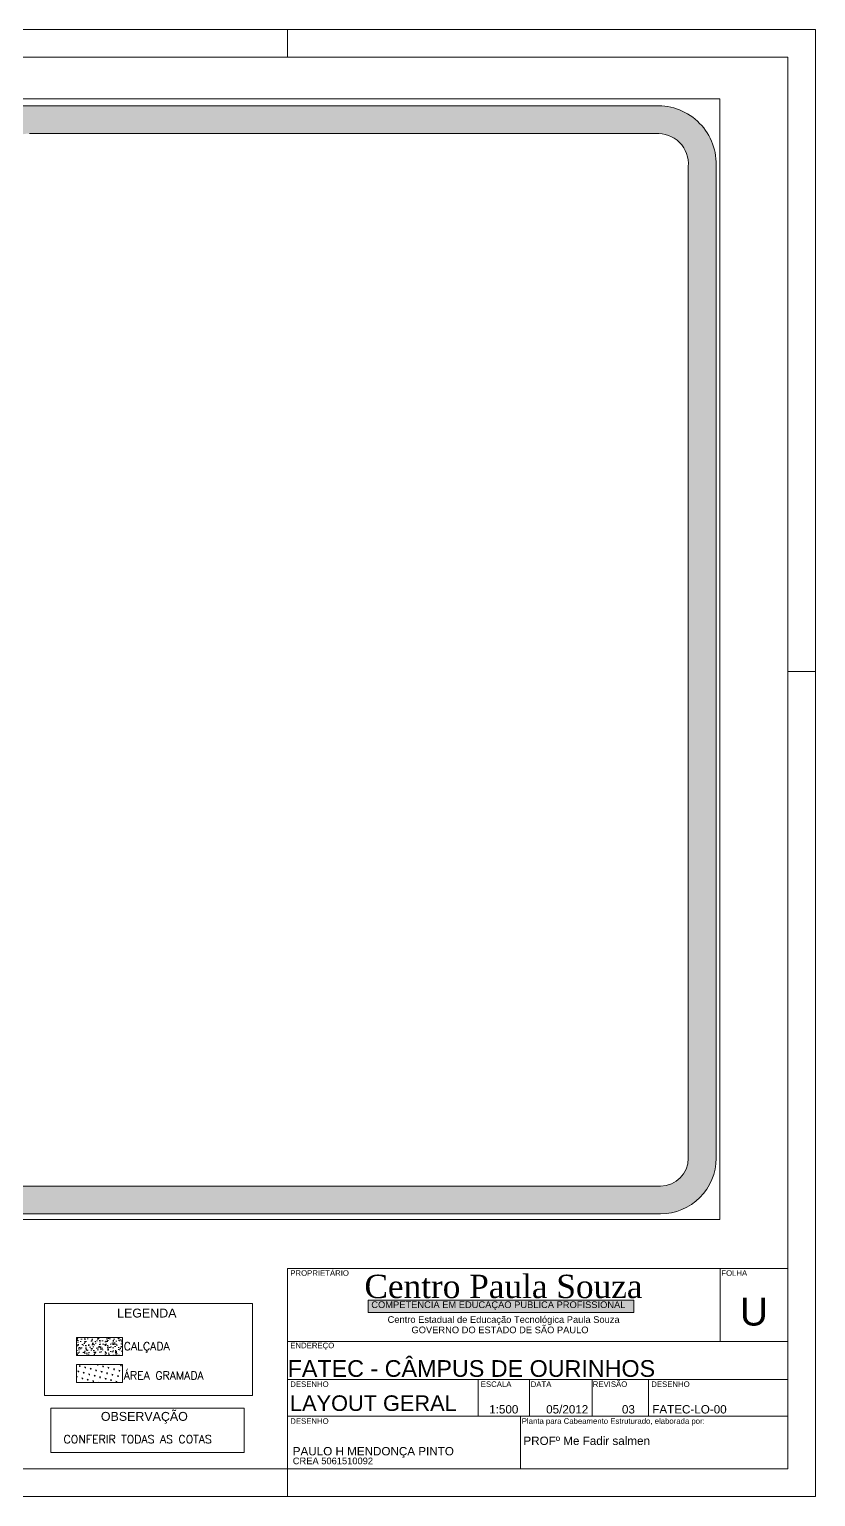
# Model space of a CAD drawing. Header units: millimetres. Extents: x 664 to 1534, y 1164 to 2765.
# Drawn here: x 864.7 to 1006.2, y 1164.1 to 1428.2 of the extents above; entities that cross this region are included whole.
import ezdxf

# ---------------------------------------------------------------- set-up
doc = ezdxf.new("R2010")
doc.units = ezdxf.units.MM
doc.layers.get('0').update_dxf_attribs({"lineweight": 20})
for name, color, linetype, lineweight in [('Alambrado', 7, 'Continuous', 15), ('Barra', 9, 'Continuous', 9), ('Calçadas', 7, 'Continuous', 13), ('Cotas', 1, 'Continuous', 5), ('Jardim', 92, 'Continuous', 20), ('Paredes', 5, 'Continuous', 25)]:
    doc.layers.add(name, color=color, linetype=linetype, lineweight=lineweight)
doc.styles.add('Arial', font='arial.ttf')
doc.styles.add('ROMANS', font='romans')
doc.styles.add('Text Style103', font='times.ttf')
doc.linetypes.add('FENCELINE1', pattern='A,6.35,-2.54,[133,ltypeshp.shx,S=2.54,R=0,X=-2.54,Y=0],-2.54,25.4', length=36.83)
pattern_1 = [(50, (-603.278, 21.2618), (4.554617, -0.398477), [0.47625, -5.23875]), (355, (-603.278, 21.262), (-0.881071, 4.776416), [0.381, -4.191]), (100.451, (-602.8986, 21.2286), (3.673563, 4.377917), [0.40475, -4.45225]), (46.1842, (-603.278, 22.532), (6.776976, -1.051058), [0.714375, -7.858125]), (96.6356, (-602.7134, 22.444), (5.935106, 6.185639), [0.607125, -6.678375]), (351.184, (-603.278, 22.532), (5.935115, 6.185628), [0.5715, -6.2865]), (21, (-602.643, 22.2143), (3.790372, -2.556638), [0.47625, -5.23875]), (326, (-602.643, 22.2143), (1.545051, 4.604699), [0.381, -4.191]), (71.4514, (-602.3273, 22.0013), (5.335412, 2.048071), [0.40475, -4.45225]), (37.5, (-603.2781, 21.2618), (0.0772151, 2.113876), [0, -4.1402, 0, -4.2545, 0, -4.206875]), (7.5, (-603.2781, 21.2618), (1.6704916, 2.5045144), [0, -2.4257, 0, -4.04495, 0, -1.603375]), (327.5, (-604.6942, 21.2618), (3.3897649, -0.1432186), [0, -1.5875, 0, -4.953, 0, -6.57225]), (317.5, (-605.3292, 21.2618), (3.7032295, 0.6356623), [0, -2.06375, 0, -3.2893, 0, -4.66725])]

msp = doc.modelspace()

# ---------------------------------------------------------------- hatches: boundary and pattern name
at = {"layer": 'Barra'}
h = msp.add_hatch(dxfattribs=at)
h.set_pattern_fill('AR-CONC', color=256, scale=0.025, style=0)
h.set_pattern_definition(pattern_1)
h.paths.add_polyline_path([(977.375, 1409.405, -0.4651419), (983.311, 1403.469), (983.311, 1327.37), (988.308, 1327.37), (988.305, 1403.24, 0.4469678), (977.406, 1414.405), (857.741, 1414.405, 0.4142136), (849.741, 1406.405), (849.741, 1325.182), (857.741, 1325.182), (857.741, 1402.405, -0.4142136), (864.741, 1409.405)])
h = msp.add_hatch(dxfattribs=at)
h.set_pattern_fill('AR-CONC', color=256, scale=0.025, style=0)
h.set_pattern_definition(pattern_1)
h.paths.add_polyline_path([(983.311, 1225.034, -0.4142136), (978.311, 1220.034), (745.25, 1220.034), (745.25, 1215.034), (978.311, 1215.034, 0.4142233), (988.311, 1225.034), (988.308, 1327.37), (983.311, 1327.37)])
h = msp.add_hatch(color=256, dxfattribs=at)
h.paths.add_polyline_path([(925.687, 1197.253), (973.497, 1197.253), (973.497, 1199.496), (925.687, 1199.496)])
h.paths.add_polyline_path([(924.321, 1191.491), (970.982, 1191.491), (970.982, 1194.262), (924.321, 1194.262)], flags=9)
at = {"layer": 'Calçadas'}
h = msp.add_hatch(dxfattribs=at)
h.set_pattern_fill('AR-SAND', color=256, scale=0.02, angle=-90, style=0)
h.set_pattern_definition([(307.5, (328.5377, -113.4935), (0.97882647, 0.03200063), [0, -0.77216, 0, -0.8636, 0, -0.8255]), (277.5, (328.5377, -113.4935), (1.4336502, -0.8990466), [0, -0.41656, 0, -0.69596, 0, -0.2667]), (237.5, (328.5377, -112.8686), (0.00287437, -1.58198474), [0, -0.254, 0, -0.9144, 0, -1.1938]), (227.5, (328.5377, -112.8686), (0.4458586, -1.5271129), [0, -0.127, 0, -0.59944, 0, -0.6858])])
h.paths.add_polyline_path([(873.206, 1192.792), (873.206, 1189.556), (881.504, 1189.556), (881.504, 1192.792)])
at = {"layer": 'Jardim'}
h = msp.add_hatch(dxfattribs=at)
h.set_pattern_fill('GRASS', color=256, scale=0.04, angle=120, style=0)
h.set_pattern_definition([(210, (328.5377, -113.4935), (-0.26295997, -0.98137997), [0.1905, -1.24634]), (165, (328.5377, -113.4935), (-0.26296015, -0.98138064), [0.1905, -0.8255]), (255, (328.5377, -113.4935), (0.98138064, -0.26296015), [0.1905, -0.8255])])
h.paths.add_polyline_path([(873.206, 1187.918), (873.206, 1184.682), (881.504, 1184.682), (881.504, 1187.918)])

# ---------------------------------------------------------------- linework, layer by layer
for p, q in [((673.5, 1428.173), (1006.219, 1428.173)), ((911.219, 1423.173), (911.219, 1428.173)), ((1006.219, 1164.146), (1006.219, 1428.173)), ((678.5, 1423.173), (1001.219, 1423.173)), ((1001.219, 1169.146), (1001.219, 1423.173)), ((1001.219, 1312.646), (1006.219, 1312.646)), ((911.219, 1169.146), (911.219, 1205.192)), ((911.219, 1205.192), (1001.219, 1205.192)), ((989.054, 1205.192), (989.054, 1192.094)), ((911.219, 1192.094), (1001.219, 1192.094)), ((911.219, 1185.199), (1001.219, 1185.199)), ((945.471, 1178.635), (945.471, 1185.199)), ((954.74, 1178.635), (954.74, 1185.199)), ((965.997, 1178.635), (965.997, 1185.199)), ((976.141, 1178.635), (976.141, 1185.199)), ((911.219, 1178.635), (1001.219, 1178.635)), ((953.084, 1178.635), (953.084, 1169.146)), ((678.5, 1169.146), (1001.219, 1169.146)), ((911.219, 1164.146), (911.219, 1169.146)), ((673.5, 1164.146), (1006.219, 1164.146))]:
    msp.add_line(p, q)
for points in [[(867.465, 1198.927), (904.896, 1198.927), (904.896, 1182.361), (867.465, 1182.361)], [(868.578, 1180.065), (903.4, 1180.065), (903.4, 1172.089), (868.578, 1172.089)]]:
    msp.add_lwpolyline(points, close=True)
at = {"layer": 'Alambrado', "linetype": 'FENCELINE1', "ltscale": 0.07}
for p, q in [((988.981, 1415.694), (684.981, 1415.694)), ((988.981, 1415.694), (988.981, 1214.034)), ((988.981, 1214.034), (684.981, 1214.034))]:
    msp.add_line(p, q, dxfattribs=at)
at = {"layer": 'Barra'}
for p, q in [((857.741, 1414.405), (977.406, 1414.405)), ((864.741, 1409.405), (977.375, 1409.405)), ((983.311, 1225.034), (983.311, 1403.469)), ((988.311, 1225.035), (988.305, 1403.24)), ((695.981, 1220.034), (978.311, 1220.034)), ((695.981, 1215.034), (978.311, 1215.034))]:
    msp.add_line(p, q, dxfattribs=at)
msp.add_lwpolyline([(925.687, 1199.496), (973.497, 1199.496), (973.497, 1197.253), (925.687, 1197.253)], close=True, dxfattribs=at)
for centre, radius, start, end in [((977.858, 1403.944), 10.47, 356.14541, 92.47783), ((977.843, 1403.937), 5.488, 355.10978, 94.89022), ((978.311, 1225.034), 10, 270, 0.0038), ((978.311, 1225.034), 5, 270, 0)]:
    msp.add_arc(centre, radius, start, end, dxfattribs=at)
at = {"layer": 'Calçadas'}
msp.add_lwpolyline([(873.206, 1192.792), (881.504, 1192.792), (881.504, 1189.556), (873.206, 1189.556)], close=True, dxfattribs=at)
at = {"layer": 'Jardim'}
msp.add_lwpolyline([(873.206, 1187.918), (881.504, 1187.918), (881.504, 1184.682), (873.206, 1184.682)], close=True, dxfattribs=at)

# ---------------------------------------------------------------- texts
for s, height, style, p in [('PROPRIETÁRIO', 1, 'Arial', (911.69, 1203.887)), ('FOLHA', 1, 'Arial', (989.245, 1203.887)), ('LEGENDA', 1.6, 'Arial', (880.53, 1196.383)), ('CALÇADA', 1.44, 'ROMANS', (881.728, 1190.493)), ('ENDEREÇO', 1, 'Arial', (911.69, 1190.853)), ('ÁREA GRAMADA', 1.44, 'ROMANS', (881.728, 1185.226)), ('DESENHO', 1, 'Arial', (911.69, 1183.886)), ('ESCALA', 1, 'Arial', (945.968, 1183.886)), ('DATA', 1, 'Arial', (954.949, 1183.886)), ('REVISÃO', 1, 'Arial', (966.112, 1183.886)), ('DESENHO', 1, 'Arial', (976.647, 1183.886)), ('OBSERVAÇÃO', 1.6, 'Arial', (877.609, 1177.789)), ('DESENHO', 1, 'Arial', (911.69, 1177.25)), ('Planta para Cabeamento Estruturado, elaborada por:', 1, 'Arial', (953.344, 1177.25)), ('CONFERIR TODAS AS COTAS', 1.44, 'ROMANS', (870.902, 1173.76))]:
    msp.add_text(s, height=height, dxfattribs=dict(style=style)).set_placement(p)
at = {"color": 5, "style": 'Arial'}
msp.add_text('U', height=5, dxfattribs=at).set_placement((992.591, 1194.936))
at = {"layer": 'Cotas', "style": 'Text Style103'}
msp.add_text('Centro Paula Souza', height=4.2, dxfattribs=at).set_placement((925.03, 1199.878))
at = {"layer": 'Paredes', "style": 'Arial'}
for s, height, p in [('FATEC - CÂMPUS DE OURINHOS', 3, (911.216, 1185.706)), ('LAYOUT GERAL', 2.8, (911.641, 1179.572)), ('1:500', 1.5, (947.485, 1179.113)), ('05/2012', 1.5, (957.73, 1179.113)), ('03', 1.5, (971.365, 1179.113)), ('FATEC-LO-00', 1.5, (976.82, 1179.113)), ('PROFº Me Fadir salmen', 1.5, (953.641, 1173.451)), ('PAULO H MENDONÇA PINTO', 1.5, (912.139, 1171.576)), ('CREA 5061510092', 1.2, (912.139, 1169.98))]:
    msp.add_text(s, height=height, dxfattribs=at).set_placement(p)
at = {"layer": 'Paredes', "char_height": 1.2, "attachment_point": 1, "style": 'Arial'}
for s, insert, width in [('{\\fArial|b0|i0|c238|p34;\\C0;COMPE\\fArial|b0|i0|c0|p34;TÊNCIA EM EDUCAÇÃO PÚBLICA PROFISSIONAL}', (926.267, 1199.285), 47.67742), ('{\\C0;Centro Estadual de Educação Tecnológica Paula Souza}', (929.2, 1196.615), 42.553), ('{\\C0;GOVERNO DO ESTADO DE SÃO PAULO}', (933.496, 1194.752), 33.33361)]:
    msp.add_mtext(s, dxfattribs=dict(at, insert=insert, width=width))

doc.saveas('drawing.dxf')
